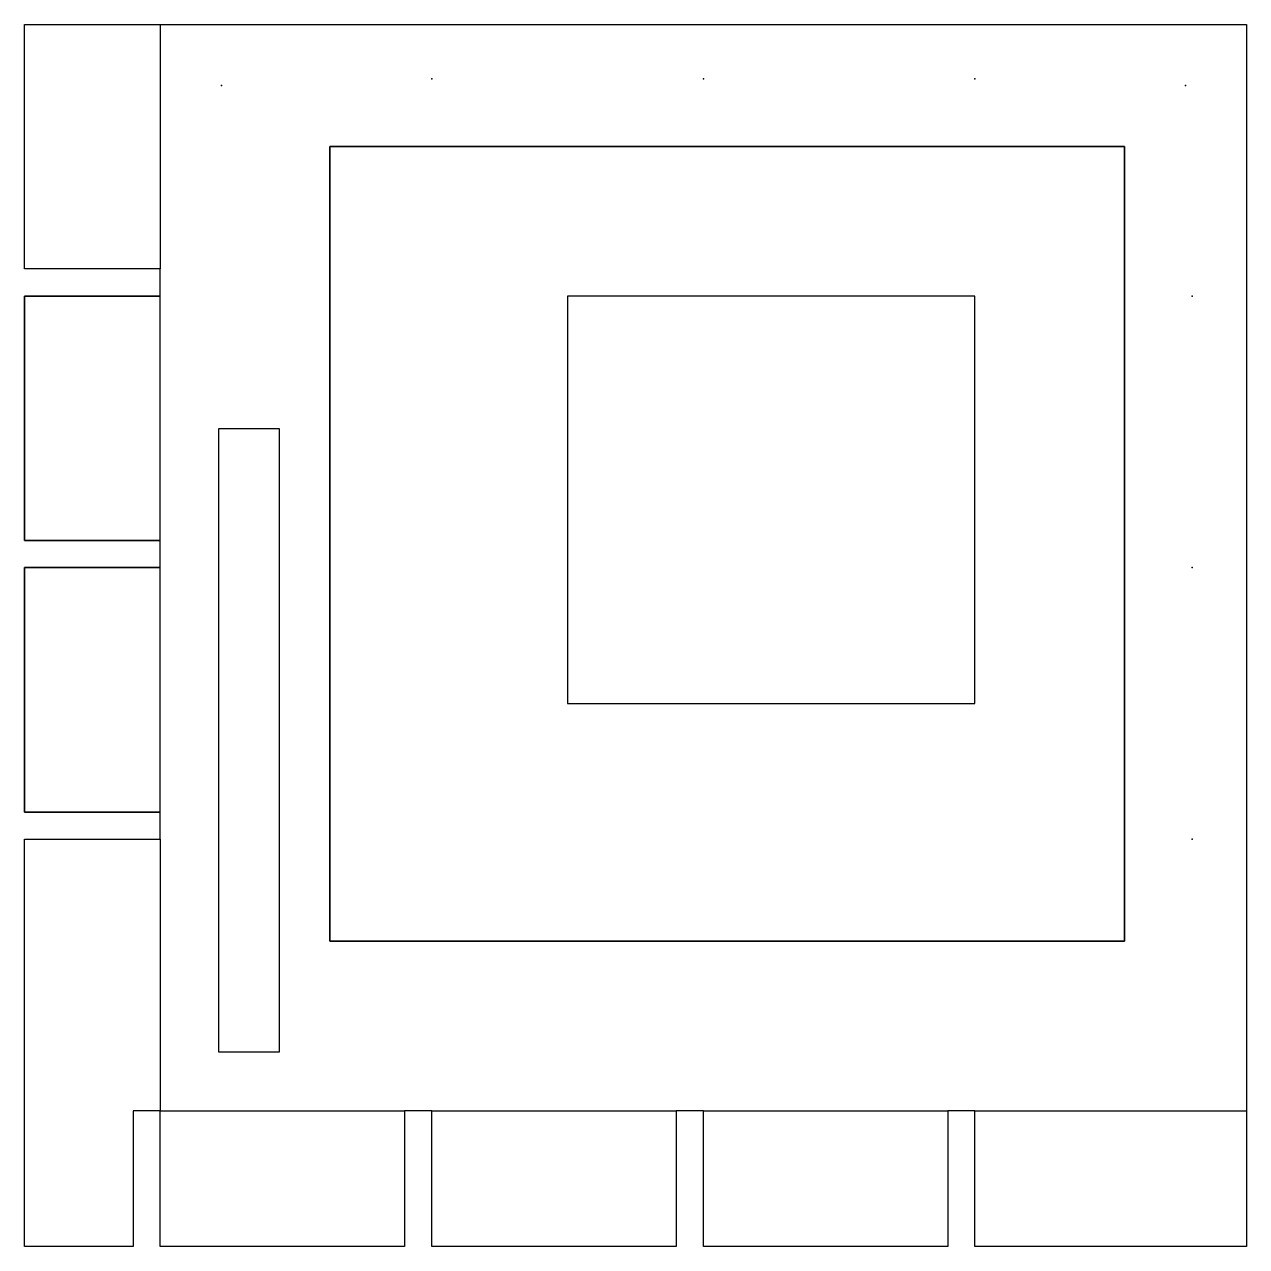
# Model space of a CAD drawing. Extents: x 0 to 45, y 0 to 45.
import ezdxf

# ---------------------------------------------------------------- set-up
doc = ezdxf.new("R2010")
doc.units = 0
doc.header["$LTSCALE"] = 50
for name, color, linetype in [('ACCESS', 7, 'CONTINUOUS'), ('CONNECTIONS', 40, 'CONTINUOUS'), ('FLOORS', 5, 'CONTINUOUS'), ('LOCATIONS', 7, 'CONTINUOUS'), ('VOIDS', 1, 'CONTINUOUS'), ('WALLS', 96, 'CONTINUOUS'), ('ZONES', 7, 'CONTINUOUS')]:
    doc.layers.add(name, color=color, linetype=linetype)

msp = doc.modelspace()

# ---------------------------------------------------------------- linework, layer by layer
at = {"layer": 'ACCESS'}
for p in [(7.25, 42.75), (42.75, 42.75)]:
    msp.add_point(p, dxfattribs=at)
at = {"layer": 'CONNECTIONS'}
for p, q in [((11.25, 40.5, 5), (40.5, 40.5)), ((40.5, 11.25, 5), (11.25, 11.25))]:
    msp.add_line(p, q, dxfattribs=at)
for points in [[(40.5, 40.5, 20), (40.5, 11.25, 15), (11.25, 11.25, 10), (11.25, 40.5, 5)], [(11.25, 11.25, 20), (11.25, 40.5, 15), (40.5, 40.5, 10), (40.5, 11.25, 5)]]:
    msp.add_polyline3d(points, dxfattribs=at)
at = {"layer": 'FLOORS'}
msp.add_lwpolyline([(45, 0), (35, 0), (35, 5), (34, 5), (34, 0), (25, 0), (25, 5), (24, 5), (24, 0), (15, 0), (15, 5), (14, 5), (14, 0), (5, 0), (5, 5), (4, 5), (4, 0), (0, 0), (0, 15), (5, 15), (5, 16), (0, 16), (0, 25), (5, 25), (5, 26), (0, 26), (0, 35), (5, 35), (5, 36), (0, 36), (0, 45), (45, 45)], close=True, dxfattribs=at)
msp.add_lwpolyline([(45, 0), (35, 0), (35, 5), (34, 5), (34, 0), (25, 0), (25, 5), (24, 5), (24, 0), (15, 0), (15, 5), (14, 5), (14, 0), (5, 0), (5, 5), (4, 5), (4, 0), (0, 0), (0, 15), (5, 15), (5, 16), (0, 16), (0, 25), (5, 25), (5, 26), (0, 26), (0, 35), (5, 35), (5, 36), (0, 36), (0, 45), (45, 45)], close=True, dxfattribs=at)
msp.add_lwpolyline([(45, 0), (35, 0), (35, 5), (34, 5), (34, 0), (25, 0), (25, 5), (24, 5), (24, 0), (15, 0), (15, 5), (14, 5), (14, 0), (5, 0), (5, 5), (4, 5), (4, 0), (0, 0), (0, 15), (5, 15), (5, 16), (0, 16), (0, 25), (5, 25), (5, 26), (0, 26), (0, 35), (5, 35), (5, 36), (0, 36), (0, 45), (45, 45)], close=True, dxfattribs=at)
msp.add_lwpolyline([(45, 0), (35, 0), (35, 5), (34, 5), (34, 0), (25, 0), (25, 5), (24, 5), (24, 0), (15, 0), (15, 5), (14, 5), (14, 0), (5, 0), (5, 5), (4, 5), (4, 0), (0, 0), (0, 15), (5, 15), (5, 16), (0, 16), (0, 25), (5, 25), (5, 26), (0, 26), (0, 35), (5, 35), (5, 36), (0, 36), (0, 45), (45, 45)], close=True, dxfattribs=at)
msp.add_lwpolyline([(45, 0), (35, 0), (35, 5), (34, 5), (34, 0), (25, 0), (25, 5), (24, 5), (24, 0), (15, 0), (15, 5), (14, 5), (14, 0), (5, 0), (5, 5), (4, 5), (4, 0), (0, 0), (0, 15), (5, 15), (5, 16), (0, 16), (0, 25), (5, 25), (5, 26), (0, 26), (0, 35), (5, 35), (5, 36), (0, 36), (0, 45), (45, 45)], close=True, dxfattribs=at)
at = {"layer": 'LOCATIONS'}
for p in [(15, 43), (15, 43, 5), (15, 43, 10), (15, 43, 15), (15, 43, 20), (25, 43), (25, 43, 5), (25, 43, 10), (25, 43, 15), (25, 43, 20), (35, 43), (35, 43, 5), (35, 43, 10), (35, 43, 15), (35, 43, 20), (43, 35), (43, 35, 5), (43, 35, 10), (43, 35, 15), (43, 35, 20), (43, 25), (43, 25, 5), (43, 25, 10), (43, 25, 15), (43, 25, 20), (43, 15), (43, 15, 5), (43, 15, 10), (43, 15, 15), (43, 15, 20)]:
    msp.add_point(p, dxfattribs=at)
at = {"layer": 'VOIDS'}
msp.add_lwpolyline([(11.25, 11.25), (40.5, 11.25), (40.5, 40.5), (11.25, 40.5)], close=True, dxfattribs=at)
msp.add_lwpolyline([(11.25, 11.25), (40.5, 11.25), (40.5, 40.5), (11.25, 40.5)], close=True, dxfattribs=at)
msp.add_lwpolyline([(11.25, 11.25), (40.5, 11.25), (40.5, 40.5), (11.25, 40.5)], close=True, dxfattribs=at)
msp.add_lwpolyline([(11.25, 11.25), (40.5, 11.25), (40.5, 40.5), (11.25, 40.5)], close=True, dxfattribs=at)
at = {"layer": 'WALLS'}
msp.add_lwpolyline([(7.146, 7.167), (9.396, 7.167), (9.396, 30.111), (7.146, 30.111)], close=True, dxfattribs=at)
msp.add_lwpolyline([(7.146, 7.167), (9.396, 7.167), (9.396, 30.111), (7.146, 30.111)], close=True, dxfattribs=at)
msp.add_lwpolyline([(7.146, 7.167), (9.396, 7.167), (9.396, 30.111), (7.146, 30.111)], close=True, dxfattribs=at)
msp.add_lwpolyline([(7.146, 7.167), (9.396, 7.167), (9.396, 30.111), (7.146, 30.111)], close=True, dxfattribs=at)
msp.add_lwpolyline([(7.146, 7.167), (9.396, 7.167), (9.396, 30.111), (7.146, 30.111)], close=True, dxfattribs=at)
at = {"layer": 'ZONES'}
for points in [[(5, 36), (0, 36), (0, 45), (5, 45)], [(5, 36), (0, 36), (0, 45), (5, 45)], [(5, 36), (0, 36), (0, 45), (5, 45)], [(5, 36), (0, 36), (0, 45), (5, 45)], [(5, 36), (0, 36), (0, 45), (5, 45)], [(0, 26), (5, 26), (5, 35), (0, 35)], [(0, 26), (5, 26), (5, 35), (0, 35)], [(0, 26), (5, 26), (5, 35), (0, 35)], [(0, 26), (5, 26), (5, 35), (0, 35)], [(0, 26), (5, 26), (5, 35), (0, 35)], [(20, 20), (35, 20), (35, 35), (20, 35)], [(0, 16), (5, 16), (5, 25), (0, 25)], [(0, 16), (5, 16), (5, 25), (0, 25)], [(0, 16), (5, 16), (5, 25), (0, 25)], [(0, 16), (5, 16), (5, 25), (0, 25)], [(0, 16), (5, 16), (5, 25), (0, 25)], [(4, 0), (0, 0), (0, 15), (5, 15), (5, 5), (4, 5)], [(4, 0), (0, 0), (0, 15), (5, 15), (5, 5), (4, 5)], [(4, 0), (0, 0), (0, 15), (5, 15), (5, 5), (4, 5)], [(4, 0), (0, 0), (0, 15), (5, 15), (5, 5), (4, 5)], [(4, 0), (0, 0), (0, 15), (5, 15), (5, 5), (4, 5)], [(5, 5), (14, 5), (14, 0), (5, 0)], [(5, 5), (14, 5), (14, 0), (5, 0)], [(5, 5), (14, 5), (14, 0), (5, 0)], [(5, 5), (14, 5), (14, 0), (5, 0)], [(5, 5), (14, 5), (14, 0), (5, 0)], [(15, 5), (24, 5), (24, 0), (15, 0)], [(15, 5), (24, 5), (24, 0), (15, 0)], [(15, 5), (24, 5), (24, 0), (15, 0)], [(15, 5), (24, 5), (24, 0), (15, 0)], [(15, 5), (24, 5), (24, 0), (15, 0)], [(25, 5), (34, 5), (34, 0), (25, 0)], [(25, 5), (34, 5), (34, 0), (25, 0)], [(25, 5), (34, 5), (34, 0), (25, 0)], [(25, 5), (34, 5), (34, 0), (25, 0)], [(25, 5), (34, 5), (34, 0), (25, 0)], [(35, 5), (45, 5), (45, 0), (35, 0)], [(35, 5), (45, 5), (45, 0), (35, 0)], [(35, 5), (45, 5), (45, 0), (35, 0)], [(35, 5), (45, 5), (45, 0), (35, 0)], [(35, 5), (45, 5), (45, 0), (35, 0)]]:
    msp.add_lwpolyline(points, close=True, dxfattribs=at)

doc.saveas('drawing.dxf')
